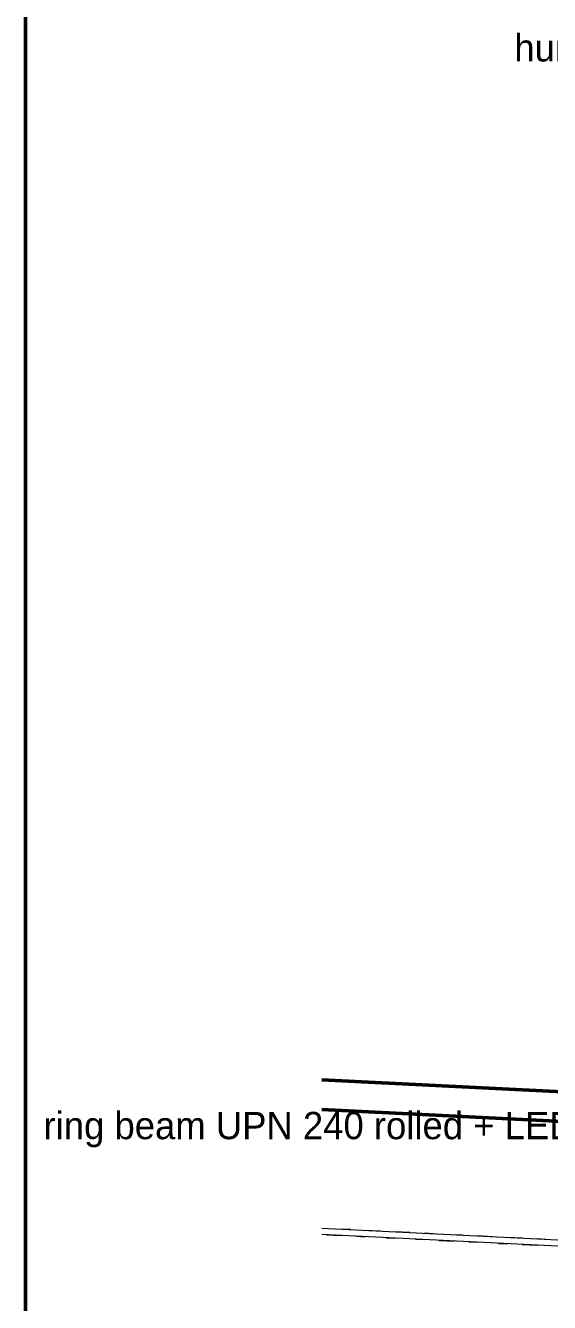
# Model space of a CAD drawing. Header units: metres. Extents: x 10 to 831, y 10 to 584.
# Drawn here: x 10 to 45.4, y 275 to 361.1 of the extents above; entities that cross this region are included whole.
import ezdxf
from ezdxf.enums import TextEntityAlignment as Align

# ---------------------------------------------------------------- set-up
doc = ezdxf.new("R2010")
doc.units = ezdxf.units.M
for name, color, linetype, lineweight in [('CUT', 7, 'Continuous', 50), ('FRAME', 7, 'Continuous', 50), ('TXT', 7, 'Continuous', 18), ('VIS', 8, 'Continuous', 13)]:
    doc.layers.add(name, color=color, linetype=linetype, lineweight=lineweight)

msp = doc.modelspace()

# ---------------------------------------------------------------- linework, layer by layer
at = {"layer": 'CUT'}
for p, q in [((78, 287.6), (30, 290)), ((30, 288), (78, 285.6))]:
    msp.add_line(p, q, dxfattribs=at)
at = {"layer": 'FRAME'}
msp.add_lwpolyline([(10, 10), (831, 10), (831, 584), (10, 584), (10, 10)], close=True, dxfattribs=at)
at = {"layer": 'VIS'}
for p, q in [((30, 290.0002), (30.2272, 289.9888)), ((30, 290.0002), (30.1872, 289.9908)), ((30, 290.0002), (30.14, 289.9932)), ((30, 290.0001), (30.1384, 289.9932)), ((30, 290.0001), (30.9212, 289.954)), ((30, 290.0001), (30.5128, 289.9744)), ((30, 290.0001), (30.026, 289.9988)), ((30, 290.0001), (30.034, 289.9984)), ((40.9552, 289.4524), (30, 290.0001)), ((30, 290.0001), (30.0356, 289.9984)), ((30, 290.0001), (30.1256, 289.9936)), ((30, 290.0001), (30.4304, 289.9784)), ((30, 290.0001), (30.5864, 289.9708)), ((30, 290), (31, 289.95)), ((30, 290), (31, 289.95)), ((30, 290), (30.3428, 289.9828)), ((30, 290), (30.3004, 289.9848)), ((30, 290), (31.6604, 289.9168)), ((30, 290), (30.3352, 289.9832)), ((30, 290), (78, 287.6)), ((30.8, 289.96), (30, 290)), ((30, 289.9999), (31.7008, 289.9148)), ((30, 289.9999), (30.8444, 289.9576)), ((30.0048, 289.9996), (30.5528, 289.9724)), ((30.0168, 289.9992), (30.2168, 289.9892)), ((30.0184, 289.9992), (30.2184, 289.9892)), ((30.0672, 289.9968), (30.2536, 289.9872)), ((30.0756, 289.9964), (30.534, 289.9732)), ((30.11, 289.9944), (30.2936, 289.9852)), ((30.1324, 289.9932), (30.3032, 289.9848)), ((30.1564, 289.992), (30.3548, 289.9824)), ((30.204, 289.99), (30.3976, 289.98)), ((30.2092, 289.9896), (30.4004, 289.98)), ((30.2196, 289.9892), (30.6952, 289.9652)), ((30.2984, 289.9852), (30.4984, 289.9752)), ((30.3108, 289.9844), (30.5096, 289.9744)), ((30.3392, 289.9832), (30.5392, 289.9732)), ((30.3792, 289.9812), (30.5716, 289.9716)), ((30.3832, 289.9808), (30.9364, 289.9532)), ((30.4132, 289.9792), (30.9496, 289.9524)), ((30.4404, 289.978), (30.6, 289.97)), ((30.4728, 289.9764), (30.6492, 289.9676)), ((30.5044, 289.9748), (30.6772, 289.966)), ((30.5508, 289.9724), (31.0928, 289.9452)), ((30.6056, 289.9696), (30.796, 289.9604)), ((30.6088, 289.9696), (31.2016, 289.94)), ((30.6244, 289.9688), (30.824, 289.9588)), ((30.6276, 289.9688), (30.7956, 289.9604)), ((30.6296, 289.9684), (30.8292, 289.9584)), ((30.6484, 289.9676), (30.8176, 289.9592)), ((30.728, 289.9636), (30.928, 289.9536)), ((30.738, 289.9632), (30.9376, 289.9532)), ((30.7696, 289.9616), (31.2412, 289.938)), ((30.77, 289.9616), (31.3496, 289.9324)), ((30.7836, 289.9608), (31.3836, 289.9308)), ((30.812, 289.9592), (30.9984, 289.95)), ((30.8448, 289.9576), (31.396, 289.93)), ((30.852, 289.9576), (31.6736, 289.9164)), ((30.8988, 289.9552), (31.0548, 289.9472)), ((30.9352, 289.9532), (31.0968, 289.9452)), ((30.95, 289.9524), (31.1484, 289.9424)), ((30.9732, 289.9512), (31.164, 289.942)), ((30.9788, 289.9512), (31.1724, 289.9412)), ((30.9924, 289.9504), (32.0624, 289.8968)), ((31.0268, 289.9488), (31.2256, 289.9388)), ((31.0788, 289.946), (31.2384, 289.938)), ((31.0976, 289.9452), (31.2972, 289.9352)), ((31.1008, 289.9448), (31.6488, 289.9176)), ((31.106, 289.9448), (31.3048, 289.9348)), ((31.144, 289.9428), (31.7184, 289.914)), ((31.1708, 289.9416), (31.6464, 289.9176)), ((31.1784, 289.9412), (31.3552, 289.9324)), ((31.1956, 289.9404), (31.3684, 289.9316)), ((31.2168, 289.9392), (31.4168, 289.9292)), ((31.2188, 289.9392), (31.4188, 289.9292)), ((31.2772, 289.936), (31.4724, 289.9264)), ((31.2992, 289.9352), (34.788, 289.7608)), ((31.3172, 289.934), (33.0112, 289.8496)), ((31.4964, 289.9252), (32.008, 289.8996)), ((31.5236, 289.924), (31.992, 289.9004)), ((31.5332, 289.9232), (31.7256, 289.9136)), ((31.5372, 289.9232), (31.7372, 289.9132)), ((31.5384, 289.9232), (31.738, 289.9132)), ((31.5568, 289.922), (31.7432, 289.9128)), ((31.6036, 289.92), (32.5892, 289.8704)), ((31.6356, 289.9184), (31.8036, 289.91)), ((31.6648, 289.9168), (31.8344, 289.9084)), ((31.6836, 289.916), (33.0712, 289.8464)), ((31.7124, 289.9144), (32.184, 289.8908)), ((31.7172, 289.914), (31.8768, 289.906)), ((31.718, 289.914), (32.3072, 289.8848)), ((31.7372, 289.9132), (31.928, 289.9036)), ((31.7944, 289.9104), (32.3872, 289.8808)), ((31.8212, 289.9088), (32.02, 289.8992)), ((31.822, 289.9088), (32.0216, 289.8988)), ((31.826, 289.9088), (32.654, 289.8672)), ((31.8268, 289.9088), (32.4256, 289.8788)), ((31.8428, 289.908), (32.3792, 289.8812)), ((31.8844, 289.9056), (32.0608, 289.8968)), ((31.8864, 289.9056), (32.0592, 289.8972)), ((31.8964, 289.9052), (32.0964, 289.8952)), ((31.9064, 289.9048), (32.068, 289.8964)), ((31.9272, 289.9036), (32.1268, 289.8936)), ((31.9472, 289.9028), (32.1308, 289.8936)), ((31.9864, 289.9008), (32.1864, 289.8908)), ((32.0172, 289.8992), (32.2172, 289.8892)), ((32.0404, 289.898), (34.1104, 289.7944)), ((32.122, 289.894), (32.2808, 289.886)), ((32.1404, 289.8928), (32.3388, 289.8832)), ((32.1412, 289.8928), (32.3348, 289.8832)), ((32.2272, 289.8888), (32.78, 289.8608)), ((32.3016, 289.8848), (32.488, 289.8756)), ((32.3368, 289.8832), (32.5364, 289.8732)), ((32.3376, 289.8832), (32.5376, 289.8732)), ((32.3428, 289.8828), (32.512, 289.8744)), ((32.3568, 289.882), (32.8988, 289.8552)), ((32.3832, 289.8808), (32.5832, 289.8708)), ((32.4, 289.88), (33.4, 289.83)), ((32.4188, 289.8792), (32.6188, 289.8692)), ((32.4496, 289.8776), (32.6448, 289.8676)), ((32.4604, 289.8768), (32.6168, 289.8692)), ((32.5008, 289.8748), (32.692, 289.8656)), ((32.5068, 289.8748), (32.6968, 289.8652)), ((32.5208, 289.874), (32.6736, 289.8664)), ((32.562, 289.872), (32.7448, 289.8628)), ((32.5776, 289.8712), (32.7504, 289.8624)), ((32.5904, 289.8704), (32.7668, 289.8616)), ((33.2, 289.84), (32.6, 289.87)), ((32.62, 289.8688), (32.8196, 289.8592)), ((32.6436, 289.868), (32.8112, 289.8596)), ((32.6748, 289.8664), (32.8344, 289.8584)), ((32.6752, 289.8664), (33.2492, 289.8376)), ((32.6868, 289.8656), (32.8792, 289.856)), ((32.6956, 289.8652), (32.8952, 289.8552)), ((32.7104, 289.8644), (33.7096, 289.8144)), ((32.7552, 289.8624), (33.3552, 289.8324)), ((32.7564, 289.862), (33.232, 289.8384)), ((32.8, 289.86), (33.4, 289.83)), ((32.8604, 289.8568), (33.372, 289.8316)), ((32.8776, 289.856), (33.0392, 289.848)), ((32.916, 289.854), (33.11, 289.8444)), ((32.934, 289.8532), (33.1324, 289.8432)), ((32.9696, 289.8516), (33.1268, 289.8436)), ((33.0464, 289.8476), (33.2328, 289.8384)), ((33.0496, 289.8476), (33.2336, 289.8384)), ((33.0852, 289.8456), (33.5536, 289.8224)), ((33.0884, 289.8456), (33.6684, 289.8164)), ((33.094, 289.8452), (33.2928, 289.8352)), ((33.126, 289.8436), (33.7256, 289.8136)), ((33.132, 289.8436), (33.5904, 289.8204)), ((33.136, 289.8432), (33.336, 289.8332)), ((33.1372, 289.8432), (33.3368, 289.8332)), ((33.1408, 289.8428), (34.112, 289.7944)), ((33.1528, 289.8424), (33.6456, 289.8176)), ((33.2148, 289.8392), (35.7664, 289.7116)), ((33.2172, 289.8392), (33.4172, 289.8292)), ((33.2648, 289.8368), (33.4556, 289.8272)), ((33.2672, 289.8368), (33.4572, 289.8272)), ((33.2688, 289.8364), (33.4412, 289.828)), ((33.2724, 289.8364), (33.8084, 289.8096)), ((33.2964, 289.8352), (33.4728, 289.8264)), ((33.3132, 289.8344), (33.4728, 289.8264)), ((33.3592, 289.832), (33.5288, 289.8236)), ((33.3748, 289.8312), (33.5724, 289.8212)), ((33.4236, 289.8288), (33.6232, 289.8188)), ((33.4944, 289.8252), (33.6944, 289.8152)), ((33.5184, 289.824), (34.9172, 289.754)), ((33.5832, 289.8208), (34.1828, 289.7908)), ((33.6192, 289.8192), (33.8192, 289.8092)), ((33.6216, 289.8188), (33.8172, 289.8092)), ((33.6512, 289.8176), (33.8192, 289.8092)), ((33.658, 289.8172), (33.8408, 289.808)), ((33.6824, 289.816), (34.2716, 289.7864)), ((33.702, 289.8148), (34.6236, 289.7688)), ((33.7076, 289.8148), (33.866, 289.8068)), ((33.7276, 289.8136), (33.926, 289.8036)), ((33.8072, 289.8096), (34.006, 289.7996)), ((33.8176, 289.8092), (34.0172, 289.7992)), ((33.8488, 289.8076), (34.0104, 289.7996)), ((33.8892, 289.8056), (34.088, 289.7956)), ((33.9516, 289.8024), (34.1112, 289.7944)), ((33.9548, 289.8024), (40.9508, 289.4524)), ((33.9596, 289.802), (34.1324, 289.7932)), ((33.986, 289.8008), (34.186, 289.7908)), ((34.002, 289.8), (34.1788, 289.7912)), ((34.0176, 289.7992), (34.2176, 289.7892)), ((34.0224, 289.7988), (34.4908, 289.7756)), ((34.0288, 289.7984), (34.2196, 289.7892)), ((34.0368, 289.798), (34.2064, 289.7896)), ((34.0488, 289.7976), (34.2016, 289.79)), ((34.0784, 289.796), (34.2724, 289.7864)), ((34.1448, 289.7928), (34.9732, 289.7512)), ((34.152, 289.7924), (34.336, 289.7832)), ((34.1632, 289.792), (34.7048, 289.7648)), ((34.206, 289.7896), (34.7804, 289.7608)), ((34.2244, 289.7888), (34.736, 289.7632)), ((34.2268, 289.7888), (34.698, 289.7652)), ((34.2936, 289.7852), (34.4932, 289.7752)), ((34.3632, 289.782), (34.9544, 289.7524)), ((34.4192, 289.7792), (34.6196, 289.7692)), ((34.5604, 289.772), (34.758, 289.762)), ((34.6016, 289.77), (34.8004, 289.76)), ((34.61, 289.7696), (34.802, 289.76)), ((34.616, 289.7692), (34.8152, 289.7592)), ((34.6588, 289.7672), (34.8172, 289.7592)), ((34.6592, 289.7672), (34.8272, 289.7588)), ((34.66, 289.7668), (35.73, 289.7136)), ((34.6844, 289.7656), (34.8832, 289.756)), ((34.7052, 289.7648), (36.3992, 289.68)), ((34.708, 289.7644), (34.8844, 289.7556)), ((34.7148, 289.7644), (35.2228, 289.7388)), ((34.7244, 289.7636), (34.9244, 289.7536)), ((34.754, 289.7624), (34.9368, 289.7532)), ((34.7928, 289.7604), (34.9836, 289.7508)), ((34.794, 289.7604), (34.9892, 289.7504)), ((34.82, 289.7592), (34.9816, 289.7508)), ((34.8336, 289.7584), (36.3364, 289.6832)), ((34.8536, 289.7572), (35.0472, 289.7476)), ((34.8872, 289.7556), (35.4384, 289.728)), ((34.9592, 289.752), (35.1156, 289.7444)), ((35.6, 289.72), (35, 289.75)), ((35.02, 289.7488), (35.2196, 289.7392)), ((35.0596, 289.7472), (35.238, 289.738)), ((35.0924, 289.7452), (35.2924, 289.7352)), ((35.1248, 289.7436), (35.6176, 289.7192)), ((35.1344, 289.7432), (35.3344, 289.7332)), ((35.1356, 289.7432), (35.3352, 289.7332)), ((35.1684, 289.7416), (35.3584, 289.732)), ((35.1696, 289.7416), (35.6408, 289.718)), ((35.1828, 289.7408), (35.3828, 289.7308)), ((35.2, 289.74), (36.2, 289.69)), ((35.2, 289.74), (35.8, 289.71)), ((35.2428, 289.738), (38.7316, 289.5636)), ((35.2928, 289.7352), (35.7684, 289.7116)), ((35.4072, 289.7296), (36.3736, 289.6812)), ((35.414, 289.7292), (35.5904, 289.7204)), ((35.4796, 289.726), (35.6784, 289.716)), ((35.5456, 289.7228), (36.0988, 289.6952)), ((35.5476, 289.7228), (35.7072, 289.7148)), ((35.5564, 289.722), (35.7476, 289.7128)), ((35.584, 289.7208), (36.0524, 289.6972)), ((35.6196, 289.7192), (35.8196, 289.7092)), ((35.6468, 289.7176), (36.236, 289.688)), ((35.6536, 289.7172), (35.8396, 289.708)), ((35.6668, 289.7168), (35.8348, 289.7084)), ((35.7116, 289.7144), (35.91, 289.7044)), ((35.7312, 289.7136), (35.9008, 289.7048)), ((35.7372, 289.7132), (35.9284, 289.7036)), ((35.7456, 289.7128), (35.9432, 289.7028)), ((35.7636, 289.712), (35.956, 289.702)), ((35.7912, 289.7104), (35.9528, 289.7024)), ((35.7932, 289.7104), (35.992, 289.7004)), ((35.8132, 289.7092), (36.0128, 289.6992)), ((35.85, 289.7076), (36.0328, 289.6984)), ((35.8916, 289.7056), (36.0912, 289.6956)), ((35.9288, 289.7036), (36.1188, 289.694)), ((35.9296, 289.7036), (36.4408, 289.678)), ((35.934, 289.7032), (36.134, 289.6932)), ((35.9348, 289.7032), (36.1348, 289.6932)), ((35.9664, 289.7016), (36.1616, 289.692)), ((35.9692, 289.7016), (36.872, 289.6564)), ((35.9856, 289.7008), (36.5856, 289.6708)), ((35.9896, 289.7004), (36.1732, 289.6912)), ((36.016, 289.6992), (36.2096, 289.6896)), ((36.018, 289.6992), (36.218, 289.6892)), ((36.12, 289.694), (36.2964, 289.6852)), ((36.186, 289.6908), (36.3456, 289.6828)), ((36.1884, 289.6904), (36.6468, 289.6676)), ((36.2176, 289.6892), (36.8164, 289.6592)), ((36.244, 289.6876), (36.4028, 289.68)), ((36.3068, 289.6848), (37.3056, 289.6348)), ((36.3204, 289.684), (36.5112, 289.6744)), ((36.3232, 289.684), (36.5228, 289.674)), ((36.3784, 289.6812), (36.5508, 289.6724)), ((36.3984, 289.68), (36.5844, 289.6708)), ((36.4088, 289.6796), (36.5784, 289.6712)), ((36.4268, 289.6788), (36.898, 289.6552)), ((36.4416, 289.678), (37.8296, 289.6084)), ((36.464, 289.6768), (37.292, 289.6352)), ((36.4892, 289.6756), (37.0252, 289.6488)), ((36.5052, 289.6748), (36.7036, 289.6648)), ((36.5212, 289.674), (36.6772, 289.666)), ((36.5876, 289.6708), (36.7864, 289.6608)), ((36.6116, 289.6696), (36.8112, 289.6596)), ((36.6748, 289.6664), (36.8428, 289.658)), ((36.6904, 289.6656), (36.89, 289.6556)), ((36.7332, 289.6632), (36.9332, 289.6532)), ((36.7344, 289.6632), (36.934, 289.6532)), ((36.7624, 289.662), (36.924, 289.6536)), ((36.7824, 289.6608), (36.9824, 289.6508)), ((36.7908, 289.6604), (36.9844, 289.6508)), ((36.818, 289.6592), (37.018, 289.6492)), ((36.82, 289.6592), (37.02, 289.6492)), ((36.8256, 289.6588), (37.0024, 289.65)), ((36.9176, 289.654), (37.1096, 289.6444)), ((36.9312, 289.6536), (37.1288, 289.6436)), ((36.946, 289.6528), (37.1288, 289.6436)), ((37.026, 289.6488), (38.3856, 289.5808)), ((37.0692, 289.6464), (37.242, 289.638)), ((37.0844, 289.6456), (37.2752, 289.6364)), ((37.092, 289.6452), (37.2756, 289.6364)), ((37.0968, 289.6452), (37.5896, 289.6204)), ((37.1052, 289.6448), (37.258, 289.6372)), ((37.1228, 289.644), (37.714, 289.6144)), ((37.1384, 289.6432), (37.334, 289.6332)), ((37.1432, 289.6428), (37.3292, 289.6336)), ((37.1952, 289.6404), (37.354, 289.6324)), ((37.268, 289.6364), (37.4596, 289.6272)), ((37.2932, 289.6352), (37.8048, 289.6096)), ((37.2988, 289.6352), (37.4972, 289.6252)), ((37.382, 289.6308), (37.5804, 289.6208)), ((37.3892, 289.6304), (37.9424, 289.6028)), ((37.4256, 289.6288), (37.5948, 289.6204)), ((37.458, 289.6272), (37.6144, 289.6192)), ((37.4672, 289.6268), (37.666, 289.6168)), ((37.4896, 289.6256), (37.6892, 289.6156)), ((37.5144, 289.6244), (38.5136, 289.5744)), ((37.522, 289.624), (37.722, 289.614)), ((37.5328, 289.6232), (37.7324, 289.6132)), ((37.6112, 289.6196), (38.2004, 289.59)), ((37.62, 289.6188), (37.82, 289.6088)), ((37.6828, 289.616), (37.8508, 289.6076)), ((37.6836, 289.616), (38.1552, 289.5924)), ((37.6856, 289.6156), (39.7552, 289.5124)), ((37.7164, 289.614), (38.1748, 289.5912)), ((37.7336, 289.6132), (37.8956, 289.6052)), ((37.7604, 289.612), (37.9332, 289.6032)), ((37.7752, 289.6112), (38.678, 289.566)), ((37.782, 289.6108), (37.9416, 289.6028)), ((38.4, 289.58), (37.8, 289.61)), ((37.8088, 289.6096), (38.0084, 289.5996)), ((37.8144, 289.6092), (38.014, 289.5992)), ((37.8268, 289.6088), (42.8172, 289.3592)), ((37.8296, 289.6084), (38.3052, 289.5848)), ((37.83, 289.6084), (38.02, 289.5992)), ((37.8484, 289.6076), (38.0392, 289.598)), ((37.8848, 289.6056), (38.0612, 289.5968)), ((37.888, 289.6056), (38.074, 289.5964)), ((37.9184, 289.604), (38.4548, 289.5772)), ((37.9336, 289.6032), (38.1332, 289.5932)), ((37.9532, 289.6024), (38.1468, 289.5928)), ((37.982, 289.6008), (38.582, 289.5708)), ((37.9852, 289.6008), (38.5852, 289.5708)), ((38, 289.6), (38.6, 289.57)), ((38, 289.6), (38.6, 289.57)), ((38.0184, 289.5992), (38.2184, 289.5892)), ((38.042, 289.598), (38.2248, 289.5888)), ((38.0608, 289.5968), (42.1376, 289.3932)), ((38.0712, 289.5964), (38.2636, 289.5868)), ((38.0828, 289.596), (38.5512, 289.5724)), ((38.0936, 289.5952), (39.7876, 289.5108)), ((38.1032, 289.5948), (38.2728, 289.5864)), ((38.1124, 289.5944), (38.6924, 289.5652)), ((38.1164, 289.594), (38.314, 289.5844)), ((38.1944, 289.5904), (38.378, 289.5812)), ((38.2624, 289.5868), (38.4612, 289.5768)), ((38.2884, 289.5856), (38.488, 289.5756)), ((38.332, 289.5832), (38.532, 289.5736)), ((38.4204, 289.5788), (38.58, 289.5708)), ((38.4512, 289.5776), (38.624, 289.5688)), ((38.5736, 289.5712), (38.772, 289.5612)), ((38.5904, 289.5704), (38.7804, 289.5608)), ((38.5904, 289.5704), (38.7672, 289.5616)), ((38.6072, 289.5696), (38.8068, 289.5596)), ((38.612, 289.5696), (38.8032, 289.56)), ((38.6268, 289.5688), (39.098, 289.5452)), ((38.6328, 289.5684), (38.8188, 289.5592)), ((38.6336, 289.5684), (38.7864, 289.5608)), ((38.6904, 289.5656), (38.8584, 289.5572)), ((38.7016, 289.5648), (38.8968, 289.5552)), ((38.7048, 289.5648), (38.8668, 289.5568)), ((38.728, 289.5636), (38.9216, 289.554)), ((38.7328, 289.5632), (38.9328, 289.5532)), ((38.7808, 289.5608), (38.9392, 289.5532)), ((38.7828, 289.5608), (39.6112, 289.5196)), ((38.7992, 289.56), (38.9904, 289.5504)), ((38.8184, 289.5592), (39.0184, 289.5492)), ((38.8204, 289.5588), (39.0204, 289.5488)), ((38.8404, 289.558), (39.0328, 289.5484)), ((38.9292, 289.5536), (39.4804, 289.526)), ((38.9984, 289.55), (39.1688, 289.5416)), ((39.02, 289.5492), (39.176, 289.5412)), ((39.0576, 289.5472), (39.2564, 289.5372)), ((39.0688, 289.5464), (39.8904, 289.5056)), ((39.0876, 289.5456), (39.2872, 289.5356)), ((39.12, 289.544), (39.2892, 289.5356)), ((39.1204, 289.544), (39.3204, 289.534)), ((39.138, 289.5432), (39.686, 289.5156)), ((39.1424, 289.5428), (39.3152, 289.5344)), ((39.1864, 289.5408), (42.0684, 289.3964)), ((39.2328, 289.5384), (39.786, 289.5108)), ((39.2448, 289.5376), (39.7032, 289.5148)), ((39.2828, 289.536), (39.4812, 289.526)), ((39.2964, 289.5352), (39.4728, 289.5264)), ((39.302, 289.5348), (39.4996, 289.5252)), ((39.368, 289.5316), (39.5664, 289.5216)), ((39.376, 289.5312), (39.5668, 289.5216)), ((39.3776, 289.5312), (39.5636, 289.522)), ((39.4108, 289.5296), (39.6104, 289.5196)), ((39.4148, 289.5292), (39.8904, 289.5056)), ((39.488, 289.5256), (40.4736, 289.4764)), ((39.5324, 289.5232), (39.732, 289.5136)), ((39.5756, 289.5212), (40.1648, 289.4916)), ((39.5816, 289.5208), (39.7816, 289.5108)), ((39.6444, 289.5176), (40.1132, 289.4944)), ((39.676, 289.5164), (39.838, 289.508)), ((39.6984, 289.5152), (39.8664, 289.5068)), ((39.7056, 289.5148), (39.8844, 289.5056)), ((39.7308, 289.5136), (39.9212, 289.504)), ((39.7976, 289.51), (39.9668, 289.5016)), ((39.8332, 289.5084), (40.006, 289.4996)), ((39.8432, 289.508), (41.0124, 289.4492)), ((39.8528, 289.5072), (40.0516, 289.4976)), ((39.8736, 289.5064), (40.0692, 289.4964)), ((39.8836, 289.506), (40.3552, 289.4824)), ((39.8864, 289.5056), (40.086, 289.4956)), ((39.8904, 289.5056), (40.084, 289.4956)), ((39.9028, 289.5048), (40.9016, 289.4548)), ((39.9424, 289.5028), (40.4844, 289.4756)), ((39.9848, 289.5008), (40.5848, 289.4708)), ((39.994, 289.5004), (40.1864, 289.4908)), ((40.0024, 289.5), (40.1788, 289.4912)), ((40.0168, 289.4992), (40.1764, 289.4912)), ((40.0188, 289.4992), (40.2188, 289.4892)), ((40.0208, 289.4988), (40.2208, 289.4888)), ((40.0316, 289.4984), (40.2156, 289.4892)), ((40.0764, 289.496), (40.2748, 289.4864)), ((40.1224, 289.494), (40.3084, 289.4844)), ((40.14, 289.4932), (40.3308, 289.4836)), ((40.1616, 289.492), (40.3144, 289.4844)), ((41.2, 289.44), (40.2, 289.49)), ((40.234, 289.4884), (40.4164, 289.4792)), ((40.3196, 289.484), (40.5192, 289.474)), ((40.3304, 289.4836), (40.5304, 289.4736)), ((40.3304, 289.4836), (40.5216, 289.474)), ((40.3624, 289.482), (40.5328, 289.4732)), ((40.366, 289.4816), (41.476, 289.4264)), ((40.4, 289.48), (41.4, 289.43)), ((40.4, 289.48), (41.4, 289.43)), ((40.4312, 289.4784), (41.0108, 289.4496)), ((40.4876, 289.4756), (40.6848, 289.4656)), ((40.4912, 289.4756), (40.6816, 289.466)), ((40.5244, 289.4736), (40.6972, 289.4652)), ((40.5816, 289.4708), (40.7376, 289.4632)), ((40.6028, 289.47), (40.8024, 289.46)), ((40.6084, 289.4696), (41.2072, 289.4396)), ((40.6472, 289.4676), (40.8092, 289.4596)), ((40.6552, 289.4672), (40.8148, 289.4592)), ((40.6652, 289.4668), (40.8592, 289.4572)), ((40.708, 289.4648), (41.6296, 289.4184)), ((40.7084, 289.4644), (40.8848, 289.4556)), ((40.814, 289.4592), (40.9836, 289.4508)), ((40.8188, 289.4592), (41.0188, 289.4492)), ((40.8672, 289.4568), (41.0532, 289.4472)), ((40.87, 289.4564), (41.0684, 289.4464)), ((40.9036, 289.4548), (41.0948, 289.4452)), ((41.046, 289.4476), (41.2416, 289.438)), ((41.0652, 289.4468), (43.6168, 289.3192)), ((41.0784, 289.446), (41.2312, 289.4384)), ((41.1112, 289.4444), (42.11, 289.3944)), ((41.13, 289.4436), (41.33, 289.4336)), ((41.134, 289.4432), (41.318, 289.434)), ((41.1352, 289.4432), (41.6712, 289.4164)), ((41.1408, 289.4428), (41.6124, 289.4192)), ((41.148, 289.4428), (41.3404, 289.4328)), ((41.1816, 289.4408), (41.3816, 289.4308)), ((41.2, 289.44), (42.588, 289.3708)), ((41.2156, 289.4392), (41.388, 289.4304)), ((41.2208, 289.4388), (41.4208, 289.4288)), ((41.252, 289.4376), (41.442, 289.428)), ((41.2996, 289.4352), (42.2708, 289.3864)), ((41.33, 289.4336), (41.878, 289.406)), ((41.354, 289.4324), (41.5524, 289.4224)), ((41.3692, 289.4316), (41.8624, 289.4068)), ((41.378, 289.4312), (41.546, 289.4228)), ((49.6896, 289.0156), (41.4072, 289.4296)), ((41.414, 289.4292), (41.5908, 289.4204)), ((41.4332, 289.4284), (41.93, 289.4036)), ((41.4784, 289.426), (42.0524, 289.3972)), ((41.4816, 289.426), (43.176, 289.3412)), ((41.4844, 289.4256), (41.684, 289.4156)), ((41.492, 289.4256), (41.6612, 289.4168)), ((41.5188, 289.424), (41.6748, 289.4164)), ((41.5308, 289.4236), (41.7304, 289.4136)), ((41.54, 289.4232), (42.1292, 289.3936)), ((41.612, 289.4196), (41.798, 289.41)), ((41.6184, 289.4192), (41.7804, 289.4108)), ((41.6676, 289.4168), (41.8588, 289.4072)), ((41.6728, 289.4164), (41.8704, 289.4064)), ((41.6896, 289.4156), (41.8424, 289.408)), ((41.7264, 289.4136), (42.2376, 289.388)), ((41.7484, 289.4124), (42.2904, 289.3856)), ((41.8, 289.41), (41.9996, 289.4)), ((41.8276, 289.4088), (42.0216, 289.3988)), ((41.8408, 289.408), (42.0396, 289.398)), ((41.9064, 289.4048), (42.0792, 289.396)), ((41.918, 289.404), (42.118, 289.394)), ((41.9292, 289.4036), (42.1292, 289.3936)), ((41.9516, 289.4024), (42.4272, 289.3788)), ((41.9848, 289.4008), (42.5844, 289.3708)), ((42.0212, 289.3988), (42.2212, 289.3888)), ((42.0604, 289.3968), (42.2588, 289.3872)), ((42.0836, 289.396), (42.5552, 289.3724)), ((42.12, 289.394), (42.2964, 289.3852)), ((42.1432, 289.3928), (42.612, 289.3696)), ((42.1484, 289.3924), (42.3468, 289.3828)), ((42.2048, 289.3896), (42.4044, 289.3796)), ((42.2184, 289.3892), (42.4136, 289.3792)), ((42.2364, 289.388), (42.4204, 289.3788)), ((42.2476, 289.3876), (42.8388, 289.358)), ((42.2512, 289.3876), (42.4108, 289.3796)), ((42.3016, 289.3848), (42.494, 289.3752)), ((42.33, 289.3836), (42.53, 289.3736)), ((42.3568, 289.382), (42.5428, 289.3728)), ((42.3812, 289.3808), (42.9812, 289.3508)), ((42.386, 289.3808), (42.554, 289.3724)), ((42.3924, 289.3804), (42.5824, 289.3708)), ((42.426, 289.3788), (42.9736, 289.3512)), ((42.5084, 289.3744), (42.678, 289.366)), ((42.5236, 289.374), (45.4052, 289.2296)), ((42.5516, 289.3724), (43.1044, 289.3448)), ((42.5648, 289.3716), (43.1008, 289.3448)), ((42.5896, 289.3704), (42.7516, 289.3624)), ((42.5976, 289.37), (42.7704, 289.3616)), ((42.5984, 289.37), (42.798, 289.36)), ((42.6028, 289.37), (42.7964, 289.36)), ((42.6068, 289.3696), (42.7596, 289.362)), ((42.636, 289.3684), (42.8348, 289.3584)), ((42.7288, 289.3636), (42.9284, 289.3536)), ((42.75, 289.3624), (43.716, 289.314)), ((42.8, 289.36), (43.8, 289.31)), ((42.8192, 289.3592), (43.0192, 289.3492)), ((42.826, 289.3588), (43.0024, 289.35)), ((42.8544, 289.3572), (43.0528, 289.3472)), ((42.8896, 289.3556), (43.0492, 289.3476)), ((42.9028, 289.3548), (43.0612, 289.3468)), ((42.9716, 289.3516), (43.5228, 289.324)), ((43.6, 289.32), (43, 289.35)), ((43.0096, 289.3496), (43.2008, 289.34)), ((43.0708, 289.3464), (43.2632, 289.3368)), ((43.0804, 289.346), (43.2364, 289.338)), ((43.0992, 289.3452), (44.0984, 289.2952)), ((43.1016, 289.3448), (43.2876, 289.3356)), ((43.1172, 289.344), (43.3168, 289.334)), ((43.1528, 289.3424), (43.3432, 289.3328)), ((43.186, 289.3408), (43.3556, 289.3324)), ((43.2, 289.34), (43.8, 289.31)), ((43.218, 289.3392), (44.2876, 289.2856)), ((43.2212, 289.3388), (43.4216, 289.3288)), ((43.2532, 289.3372), (43.4508, 289.3276)), ((43.2884, 289.3356), (43.4612, 289.3268)), ((43.3304, 289.3336), (45.7768, 289.2112)), ((43.3408, 289.3328), (43.812, 289.3092)), ((43.3412, 289.3328), (43.8344, 289.3084)), ((43.3904, 289.3304), (43.586, 289.3208)), ((43.3936, 289.3304), (43.5616, 289.322)), ((43.4208, 289.3288), (44.2488, 289.2876)), ((43.4308, 289.3284), (43.6296, 289.3184)), ((43.4312, 289.3284), (43.6016, 289.32)), ((43.5044, 289.3248), (44.0936, 289.2952)), ((43.5216, 289.324), (44.0696, 289.2964)), ((43.528, 289.3236), (43.6876, 289.3156)), ((43.532, 289.3236), (43.7084, 289.3144)), ((43.5544, 289.3224), (44.0964, 289.2952)), ((43.5608, 289.322), (43.7228, 289.314)), ((43.6196, 289.3192), (43.8196, 289.3092)), ((43.648, 289.3176), (43.8464, 289.3076)), ((43.7052, 289.3148), (44.1736, 289.2912)), ((43.7652, 289.3116), (43.9588, 289.302)), ((43.8016, 289.31), (44.0012, 289.3)), ((43.854, 289.3072), (44.0124, 289.2992)), ((43.864, 289.3068), (44.372, 289.2816)), ((43.9132, 289.3044), (44.1036, 289.2948)), ((43.9796, 289.3012), (44.1524, 289.2924)), ((43.9808, 289.3008), (44.1808, 289.2908)), ((43.9844, 289.3008), (44.5844, 289.2708)), ((44.074, 289.2964), (44.2576, 289.2872)), ((44.1344, 289.2932), (44.3328, 289.2832)), ((44.2248, 289.2888), (44.4168, 289.2792)), ((44.226, 289.2888), (44.4248, 289.2788)), ((44.2376, 289.288), (44.4144, 289.2792)), ((44.3284, 289.2836), (44.5284, 289.2736)), ((44.3516, 289.2824), (44.5304, 289.2736)), ((44.3952, 289.2804), (44.9484, 289.2524)), ((44.4016, 289.28), (44.5696, 289.2716)), ((44.4216, 289.2788), (44.6216, 289.2688)), ((44.4388, 289.278), (44.6364, 289.268)), ((44.4416, 289.278), (44.64, 289.268)), ((44.4856, 289.2756), (44.6452, 289.2676)), ((44.488, 289.2756), (44.9636, 289.252)), ((44.5192, 289.274), (46.022, 289.1988)), ((44.532, 289.2732), (44.694, 289.2652)), ((44.54, 289.2732), (44.7336, 289.2632)), ((44.5404, 289.2728), (44.732, 289.2636)), ((44.5628, 289.272), (45.1488, 289.2424)), ((44.594, 289.2704), (44.7936, 289.2604)), ((44.598, 289.27), (45.0692, 289.2464)), ((44.6176, 289.2692), (45.1656, 289.2416)), ((44.642, 289.268), (44.7984, 289.26)), ((44.6704, 289.2664), (44.8432, 289.258)), ((44.7156, 289.2644), (44.9156, 289.2544)), ((44.7272, 289.2636), (44.9272, 289.2536)), ((44.746, 289.2628), (45.2044, 289.2396)), ((44.7952, 289.2604), (44.9656, 289.2516)), ((44.8196, 289.2592), (45.0196, 289.2492)), ((44.87, 289.2564), (46.256, 289.1872)), ((44.8804, 289.256), (45.05, 289.2476)), ((44.9288, 289.2536), (45.1272, 289.2436)), ((44.9992, 289.25), (45.1988, 289.24)), ((45.0072, 289.2496), (45.5984, 289.22)), ((45.054, 289.2472), (45.244, 289.2376)), ((45.1072, 289.2448), (45.7064, 289.2148)), ((45.124, 289.2436), (45.2836, 289.236)), ((45.128, 289.2436), (45.328, 289.2336)), ((45.1764, 289.2412), (45.36, 289.232)), ((45.3132, 289.2344), (46.1348, 289.1932)), ((30.7212, 287.964), (30, 288.0001)), ((30.7128, 287.9644), (30, 288.0001)), ((30.204, 287.99), (30, 288.0001)), ((30.0672, 287.9968), (30, 288.0001)), ((32.106, 287.8948), (30, 288.0001)), ((30.3812, 287.9808), (30, 288.0001)), ((30.4, 287.98), (30, 288)), ((30.4, 287.98), (30, 288)), ((30.4, 287.98), (30, 288)), ((30.3372, 287.9832), (30, 288)), ((30.1048, 287.9948), (30, 288)), ((30.81, 287.9596), (30, 288)), ((30.1196, 287.994), (30, 288)), ((30.8256, 287.9588), (30, 288)), ((30.6772, 287.966), (30, 288)), ((30, 288), (78, 285.6)), ((30, 288), (30.6, 287.97)), ((30.1564, 287.992), (30, 287.9999)), ((30.5392, 287.9732), (30, 287.9999)), ((30.2384, 287.988), (30, 287.9999)), ((30.6924, 287.9652), (30, 287.9999)), ((30.0048, 287.9996), (30, 287.9998)), ((30.2092, 287.9896), (30.0184, 287.9992)), ((30.5368, 287.9732), (30.0612, 287.9968)), ((30.2728, 287.9864), (30.0912, 287.9956)), ((30.2984, 287.9852), (30.0988, 287.9952)), ((30.3108, 287.9844), (30.112, 287.9944)), ((30.3284, 287.9836), (30.1288, 287.9936)), ((37.9524, 287.6024), (30.1568, 287.992)), ((30.3784, 287.9812), (30.1784, 287.9912)), ((30.3792, 287.9812), (30.1872, 287.9908)), ((30.77, 287.9616), (30.19, 287.9904)), ((30.4168, 287.9792), (30.2168, 287.9892)), ((30.4184, 287.9792), (30.2184, 287.9892)), ((30.7708, 287.9616), (30.2348, 287.9884)), ((30.882, 287.956), (30.3256, 287.9836)), ((31.1808, 287.9408), (30.3592, 287.982)), ((30.912, 287.9544), (30.3704, 287.9816)), ((31.0284, 287.9484), (30.43, 287.9784)), ((30.6304, 287.9684), (30.4412, 287.978)), ((30.6556, 287.9672), (30.4836, 287.976)), ((31.1064, 287.9448), (30.5068, 287.9748)), ((31.1836, 287.9408), (30.5836, 287.9708)), ((30.812, 287.9592), (30.626, 287.9688)), ((31.2524, 287.9372), (30.6552, 287.9672)), ((32.7932, 287.8604), (30.7232, 287.964)), ((30.95, 287.9524), (30.7516, 287.9624)), ((30.9732, 287.9512), (30.782, 287.9608)), ((30.9788, 287.9512), (30.7852, 287.9608)), ((31.004, 287.95), (30.8064, 287.9596)), ((30.9872, 287.9508), (30.8176, 287.9592)), ((31.0236, 287.9488), (30.824, 287.9588)), ((31.0268, 287.9488), (30.8284, 287.9584)), ((30.9928, 287.9504), (30.8396, 287.958)), ((31.0532, 287.9472), (30.8536, 287.9572)), ((31.0976, 287.9452), (30.8976, 287.9552)), ((31.106, 287.9448), (30.9072, 287.9548)), ((31.1008, 287.9448), (30.9184, 287.954)), ((31.1708, 287.9416), (31.0124, 287.9492)), ((31.2168, 287.9392), (31.0168, 287.9492)), ((31.2188, 287.9392), (31.0184, 287.9492)), ((31.2772, 287.936), (31.0816, 287.946)), ((34.636, 287.768), (31.1476, 287.9428)), ((32.8572, 287.8572), (31.1632, 287.942)), ((31.342, 287.9328), (31.1704, 287.9416)), ((31.3624, 287.932), (31.1808, 287.9408)), ((31.5332, 287.9232), (31.3408, 287.9328)), ((31.5568, 287.922), (31.3708, 287.9316)), ((31.9096, 287.9044), (31.4512, 287.9276)), ((31.6648, 287.9168), (31.4956, 287.9252)), ((31.7372, 287.9132), (31.546, 287.9228)), ((32.1412, 287.8928), (31.56, 287.922)), ((31.766, 287.9116), (31.5768, 287.9212)), ((31.822, 287.9088), (31.6224, 287.9188)), ((31.8212, 287.9088), (31.6228, 287.9188)), ((32.122, 287.894), (31.6464, 287.9176)), ((32.2512, 287.8876), (31.652, 287.9172)), ((32.6232, 287.8688), (31.6884, 287.9156)), ((31.8964, 287.9052), (31.6968, 287.9152)), ((31.9012, 287.9048), (31.7024, 287.9148)), ((31.8844, 287.9056), (31.708, 287.9144)), ((31.9272, 287.9036), (31.7272, 287.9136)), ((31.9864, 287.9008), (31.7864, 287.9108)), ((32.2844, 287.8856), (31.802, 287.91)), ((32.0172, 287.8992), (31.8172, 287.9092)), ((32.0284, 287.8984), (31.8568, 287.9072)), ((33.666, 287.8168), (31.8816, 287.906)), ((32.5036, 287.8748), (31.9144, 287.9044)), ((32.1896, 287.8904), (31.992, 287.9004)), ((32.1968, 287.89), (32.014, 287.8992)), ((32.2004, 287.89), (32.0216, 287.8988)), ((32.226, 287.8888), (32.0264, 287.8988)), ((32.3048, 287.8848), (32.1052, 287.8948)), ((32.3024, 287.8848), (32.11, 287.8944)), ((32.3016, 287.8848), (32.1156, 287.8944)), ((33.1212, 287.844), (32.1268, 287.8936)), ((32.3776, 287.8812), (32.1776, 287.8912)), ((32.7372, 287.8632), (32.1804, 287.8908)), ((32.3832, 287.8808), (32.1832, 287.8908)), ((32.8, 287.86), (32.2, 287.89)), ((32.8, 287.86), (32.2, 287.89)), ((32.8, 287.86), (32.2, 287.89)), ((32.4188, 287.8792), (32.2188, 287.8892)), ((32.8456, 287.8576), (32.2484, 287.8876)), ((32.4496, 287.8776), (32.254, 287.8872)), ((32.452, 287.8776), (32.2704, 287.8864)), ((32.5008, 287.8748), (32.31, 287.8844)), ((33.1528, 287.8424), (32.3308, 287.8836)), ((32.5208, 287.874), (32.368, 287.8816)), ((32.4, 287.88), (33, 287.85)), ((32.5904, 287.8704), (32.414, 287.8792)), ((32.6156, 287.8692), (32.4172, 287.8792)), ((32.62, 287.8688), (32.4204, 287.8788)), ((33.4752, 287.8264), (32.5088, 287.8744)), ((33.9092, 287.8044), (32.5108, 287.8744)), ((32.6816, 287.866), (32.512, 287.8744)), ((33.0792, 287.846), (32.5376, 287.8732)), ((35.954, 287.7024), (32.556, 287.8724)), ((33.0732, 287.8464), (32.5976, 287.87)), ((32.9016, 287.8548), (32.7124, 287.8644)), ((32.916, 287.854), (32.7224, 287.864)), ((32.934, 287.8532), (32.7356, 287.8632)), ((33.0496, 287.8476), (32.85, 287.8576)), ((33.0464, 287.8476), (32.8604, 287.8568)), ((33.058, 287.8472), (32.8864, 287.8556)), ((34.3176, 287.784), (32.9192, 287.854)), ((33.126, 287.8436), (32.926, 287.8536)), ((33.1776, 287.8412), (32.9776, 287.8512)), ((33.4376, 287.828), (32.9792, 287.8512)), ((33.2172, 287.8392), (33.0172, 287.8492)), ((33.2648, 287.8368), (33.074, 287.8464)), ((33.2928, 287.8352), (33.11, 287.8444)), ((33.2964, 287.8352), (33.12, 287.844)), ((33.3748, 287.8312), (33.1772, 287.8412)), ((33.3592, 287.832), (33.1896, 287.8404)), ((33.8228, 287.8088), (33.224, 287.8388)), ((33.456, 287.8272), (33.264, 287.8368)), ((33.4944, 287.8252), (33.2948, 287.8352)), ((34.3064, 287.7848), (33.3352, 287.8332)), ((33.5416, 287.8228), (33.36, 287.832)), ((34.2128, 287.7892), (33.4092, 287.8296)), ((33.6192, 287.8192), (33.4192, 287.8292)), ((33.6216, 287.8188), (33.4264, 287.8288)), ((33.9872, 287.8008), (33.4512, 287.8276)), ((33.7276, 287.8136), (33.5292, 287.8236)), ((33.7076, 287.8148), (33.5488, 287.8224)), ((33.7444, 287.8128), (33.5728, 287.8212)), ((33.7916, 287.8104), (33.6052, 287.8196)), ((33.8176, 287.8092), (33.618, 287.8192)), ((35.5012, 287.7248), (33.6644, 287.8168)), ((34.592, 287.7704), (33.6648, 287.8168)), ((33.8892, 287.8056), (33.6904, 287.8156)), ((33.9032, 287.8048), (33.7032, 287.8148)), ((33.9828, 287.8008), (33.7828, 287.8108)), ((39.83, 287.5084), (33.7896, 287.8104)), ((34.0176, 287.7992), (33.8176, 287.8092)), ((34.002, 287.8), (33.8256, 287.8088)), ((34.0288, 287.7984), (33.8376, 287.808)), ((34.0372, 287.798), (33.848, 287.8076)), ((34.468, 287.7764), (33.8788, 287.806)), ((34.0784, 287.796), (33.8848, 287.8056)), ((34.0488, 287.7976), (33.896, 287.8052)), ((34.2476, 287.7876), (34.048, 287.7976)), ((34.3772, 287.7812), (34.1772, 287.7912)), ((34.6588, 287.7672), (34.1832, 287.7908)), ((34.386, 287.7808), (34.186, 287.7908)), ((34.3888, 287.7804), (34.206, 287.7896)), ((34.3756, 287.7812), (34.2064, 287.7896)), ((34.8372, 287.758), (34.24, 287.788)), ((34.4308, 287.7784), (34.2592, 287.7872)), ((35.4532, 287.7272), (34.3028, 287.7848)), ((34.5212, 287.774), (34.3228, 287.784)), ((34.5244, 287.7736), (34.3436, 287.7828)), ((34.5364, 287.7732), (34.35, 287.7824)), ((34.5604, 287.772), (34.3628, 287.782)), ((34.6016, 287.77), (34.4032, 287.78)), ((34.61, 287.7696), (34.4176, 287.7792)), ((34.6844, 287.7656), (34.4856, 287.7756)), ((35.5772, 287.7212), (34.5072, 287.7748)), ((34.7244, 287.7636), (34.5248, 287.7736)), ((34.708, 287.7644), (34.5316, 287.7736)), ((36.2452, 287.6876), (34.5512, 287.7724)), ((35.1848, 287.7408), (34.5984, 287.77)), ((35.2, 287.74), (34.6, 287.77)), ((35.6, 287.72), (34.6, 287.77)), ((35.6, 287.72), (34.6, 287.77)), ((34.7928, 287.7604), (34.6016, 287.77)), ((34.8196, 287.7592), (34.6196, 287.7692)), ((34.8536, 287.7572), (34.6596, 287.7672)), ((34.8, 287.76), (35.8, 287.71)), ((35.4192, 287.7292), (34.8204, 287.7588)), ((35.4168, 287.7292), (34.8808, 287.756)), ((35.0536, 287.7472), (34.884, 287.7556)), ((35.0924, 287.7452), (34.8928, 287.7552)), ((35.9052, 287.7048), (34.9108, 287.7544)), ((35.1768, 287.7412), (34.9768, 287.7512)), ((35.5824, 287.7208), (34.9828, 287.7508)), ((35.1728, 287.7412), (34.9836, 287.7508)), ((35.2176, 287.7392), (35.0176, 287.7492)), ((36.7356, 287.6632), (35.0532, 287.7472)), ((38.5796, 287.5712), (35.0912, 287.7456)), ((35.2928, 287.7352), (35.1344, 287.7432)), ((35.358, 287.732), (35.1764, 287.7412)), ((35.396, 287.7304), (35.1976, 287.74)), ((35.7936, 287.7104), (35.214, 287.7392)), ((35.414, 287.7292), (35.2376, 287.738)), ((35.4452, 287.7276), (35.2456, 287.7376)), ((35.4796, 287.726), (35.2808, 287.736)), ((35.4604, 287.7268), (35.2888, 287.7356)), ((35.5012, 287.7248), (35.3012, 287.7348)), ((35.85, 287.7076), (35.302, 287.7348)), ((35.82, 287.7092), (35.3376, 287.7332)), ((35.5564, 287.722), (35.3656, 287.7316)), ((35.6196, 287.7192), (35.4196, 287.7292)), ((36.016, 287.6992), (35.4348, 287.7284)), ((36.4472, 287.6776), (35.5196, 287.724)), ((35.7456, 287.7128), (35.548, 287.7224)), ((35.7636, 287.712), (35.5712, 287.7216)), ((35.8132, 287.7092), (35.6136, 287.7192)), ((35.9236, 287.704), (35.7236, 287.714)), ((36.3568, 287.682), (35.7708, 287.7116)), ((36.018, 287.6992), (35.818, 287.7092)), ((36.4304, 287.6784), (35.8328, 287.7084)), ((36.026, 287.6988), (35.8396, 287.708)), ((36.4324, 287.6784), (35.8432, 287.708)), ((36.12, 287.694), (35.9436, 287.7028)), ((36.1468, 287.6928), (35.9752, 287.7012)), ((36.494, 287.6752), (36.0356, 287.6984)), ((36.2744, 287.6864), (36.0756, 287.6964)), ((36.244, 287.6876), (36.0856, 287.6956)), ((37.5052, 287.6248), (36.1068, 287.6948)), ((36.3084, 287.6844), (36.1192, 287.694)), ((36.6916, 287.6656), (36.1496, 287.6924)), ((36.3856, 287.6808), (36.1856, 287.6908)), ((36.4476, 287.6776), (36.266, 287.6868)), ((36.5052, 287.6748), (36.3068, 287.6848)), ((36.5328, 287.6732), (36.3404, 287.6828)), ((38.438, 287.578), (36.3684, 287.6816)), ((36.5876, 287.6708), (36.3892, 287.6804)), ((36.946, 287.6528), (36.398, 287.68)), ((36.6116, 287.6696), (36.412, 287.6796)), ((36.6168, 287.6692), (36.4172, 287.6792)), ((36.6432, 287.668), (36.4436, 287.678)), ((37.0992, 287.6452), (36.5, 287.6752)), ((37.914, 287.6044), (36.5156, 287.6744)), ((36.7476, 287.6628), (36.5784, 287.6712)), ((36.7824, 287.6608), (36.5824, 287.6708)), ((36.7908, 287.6604), (36.5972, 287.67)), ((37.4252, 287.6288), (36.6036, 287.67)), ((36.82, 287.6592), (36.62, 287.6692)), ((38.028, 287.5988), (36.64, 287.668)), ((36.8256, 287.6588), (36.6492, 287.6676)), ((36.8332, 287.6584), (36.6616, 287.6668)), ((36.8464, 287.6576), (36.6676, 287.6668)), ((37.1952, 287.6404), (36.7196, 287.664)), ((36.9312, 287.6536), (36.7336, 287.6632)), ((37.0284, 287.6484), (36.8288, 287.6584)), ((37.0696, 287.6464), (36.8708, 287.6564)), ((37.7484, 287.6124), (36.9448, 287.6528)), ((37.1052, 287.6448), (36.9524, 287.6524)), ((37.1764, 287.6412), (36.9764, 287.6512)), ((37.218, 287.6392), (37.018, 287.6492)), ((37.2988, 287.6352), (37.1004, 287.6448)), ((37.382, 287.6308), (37.1836, 287.6408)), ((37.4416, 287.628), (37.242, 287.638)), ((37.4444, 287.6276), (37.2548, 287.6372)), ((37.4256, 287.6288), (37.256, 287.6372)), ((37.522, 287.624), (37.322, 287.634)), ((37.5292, 287.6236), (37.334, 287.6332)), ((37.5316, 287.6236), (37.3552, 287.6324)), ((37.5372, 287.6232), (37.3556, 287.6324)), ((37.9532, 287.6024), (37.372, 287.6316)), ((38, 287.6), (37.4, 287.63)), ((38, 287.6), (37.4, 287.63)), ((38, 287.6), (37.4, 287.63)), ((38.042, 287.598), (37.494, 287.6252)), ((37.6864, 287.6156), (37.4944, 287.6252)), ((41.8472, 287.4076), (37.4984, 287.6252)), ((38.022, 287.5988), (37.5636, 287.622)), ((37.6, 287.62), (38.2, 287.59)), ((38.58, 287.5712), (37.6088, 287.6196)), ((37.8088, 287.6096), (37.6092, 287.6196)), ((38.2136, 287.5892), (37.6148, 287.6192)), ((40.6216, 287.4688), (37.6272, 287.6188)), ((37.8296, 287.6084), (37.6708, 287.6164)), ((37.8628, 287.6068), (37.6912, 287.6156)), ((38.6892, 287.5656), (37.6948, 287.6152)), ((38.3024, 287.5848), (37.746, 287.6128)), ((37.976, 287.6012), (37.7764, 287.6112)), ((38.3968, 287.58), (37.8076, 287.6096)), ((38.0184, 287.5992), (37.8184, 287.6092)), ((38.0204, 287.5988), (37.82, 287.6088)), ((38.422, 287.5788), (37.8244, 287.6088)), ((38.0924, 287.5952), (37.894, 287.6052)), ((38.1164, 287.594), (37.9188, 287.604)), ((38.4988, 287.5752), (37.9192, 287.604)), ((39.6336, 287.5184), (37.9396, 287.6032)), ((38.4976, 287.5752), (37.9556, 287.6024)), ((38.276, 287.5864), (38.0972, 287.5952)), ((38.6976, 287.5652), (38.098, 287.5952)), ((38.382, 287.5808), (38.182, 287.5908)), ((38.3852, 287.5808), (38.1852, 287.5908)), ((38.442, 287.578), (38.2728, 287.5864)), ((38.7808, 287.5608), (38.3052, 287.5848)), ((38.5492, 287.5724), (38.3776, 287.5812)), ((38.58, 287.5712), (38.3904, 287.5804)), ((38.6396, 287.568), (38.44, 287.578)), ((38.6268, 287.5688), (38.4452, 287.5776)), ((38.6328, 287.5684), (38.4464, 287.5776)), ((41.8008, 287.41), (38.4724, 287.5764)), ((38.6336, 287.5684), (38.4804, 287.576)), ((38.7016, 287.5648), (38.506, 287.5748)), ((38.7208, 287.564), (38.5212, 287.574)), ((38.728, 287.5636), (38.5344, 287.5732)), ((39.726, 287.5136), (38.5756, 287.5712)), ((39.138, 287.5432), (38.59, 287.5704)), ((38.8404, 287.558), (38.648, 287.5676)), ((40.5112, 287.4744), (38.6744, 287.5664)), ((40.1004, 287.4948), (38.7916, 287.5604)), ((39.0576, 287.5472), (38.8588, 287.5572)), ((39.3556, 287.5324), (38.8736, 287.5564)), ((39.12, 287.544), (38.9504, 287.5524)), ((39.176, 287.5412), (38.976, 287.5512)), ((41.9168, 287.404), (39.0348, 287.5484)), ((39.2356, 287.5384), (39.064, 287.5468)), ((39.5504, 287.5224), (39.092, 287.5456)), ((39.6972, 287.5152), (39.1044, 287.5448)), ((39.368, 287.5316), (39.1692, 287.5416)), ((39.3776, 287.5312), (39.1912, 287.5404)), ((39.4108, 287.5296), (39.2112, 287.5396)), ((39.4148, 287.5292), (39.2564, 287.5372)), ((40.094, 287.4952), (39.5264, 287.5236)), ((40.0628, 287.4968), (39.5268, 287.5236)), ((39.7168, 287.514), (39.5348, 287.5232)), ((39.758, 287.512), (39.5668, 287.5216)), ((40.1576, 287.492), (39.6008, 287.52)), ((39.8044, 287.5096), (39.6048, 287.5196)), ((39.8372, 287.508), (39.6376, 287.518)), ((39.8528, 287.5072), (39.654, 287.5172)), ((39.8736, 287.5064), (39.6784, 287.516)), ((39.896, 287.5052), (39.6964, 287.5152)), ((39.8904, 287.5056), (39.6968, 287.5152)), ((40.702, 287.4648), (39.7032, 287.5148)), ((40.2656, 287.4868), (39.7504, 287.5124)), ((40.3036, 287.4848), (39.762, 287.512)), ((40.3612, 287.482), (39.772, 287.5116)), ((39.9756, 287.5012), (39.7756, 287.5112)), ((39.994, 287.5004), (39.802, 287.51)), ((40.0152, 287.4992), (39.816, 287.5092)), ((40.0188, 287.4992), (39.8188, 287.5092)), ((40.0208, 287.4988), (39.8208, 287.5088)), ((40.0024, 287.5), (39.826, 287.5088)), ((40.0764, 287.496), (39.878, 287.506)), ((40.1224, 287.494), (39.936, 287.5032)), ((40.1624, 287.492), (39.9636, 287.502)), ((40.1364, 287.4932), (39.9668, 287.5016)), ((40.1616, 287.492), (40.0088, 287.4996)), ((40.234, 287.4884), (40.0512, 287.4976)), ((40.3196, 287.484), (40.1196, 287.494)), ((40.3848, 287.4808), (40.1848, 287.4908)), ((40.8, 287.46), (40.2, 287.49)), ((40.8, 287.46), (40.2, 287.49)), ((40.8, 287.46), (40.2, 287.49)), ((40.366, 287.4816), (40.2076, 287.4896)), ((40.8176, 287.4592), (40.238, 287.488)), ((40.522, 287.474), (40.3308, 287.4836)), ((40.4, 287.48), (41, 287.45)), ((40.648, 287.4676), (40.4492, 287.4776)), ((40.6652, 287.4668), (40.4716, 287.4764)), ((41.4732, 287.4264), (40.4788, 287.476)), ((41.284, 287.4356), (40.4804, 287.476)), ((41.9104, 287.4044), (40.5116, 287.4744)), ((40.7084, 287.4644), (40.5316, 287.4736)), ((41.3692, 287.4316), (40.5476, 287.4728)), ((40.8188, 287.4592), (40.6188, 287.4692)), ((40.8064, 287.4596), (40.6248, 287.4688)), ((40.814, 287.4592), (40.6448, 287.4676)), ((41.2296, 287.4384), (40.662, 287.4668)), ((40.87, 287.4564), (40.6716, 287.4664)), ((40.8672, 287.4568), (40.6808, 287.466)), ((40.8824, 287.456), (40.6848, 287.4656)), ((40.952, 287.4524), (40.7804, 287.4608)), ((41.0076, 287.4496), (40.808, 287.4596)), ((41.0352, 287.4484), (40.8356, 287.4584)), ((41.3172, 287.434), (40.8416, 287.458)), ((41.046, 287.4476), (40.8508, 287.4576)), ((41.0784, 287.446), (40.9256, 287.4536)), ((41.148, 287.4428), (40.9556, 287.4524)), ((41.1752, 287.4412), (40.9752, 287.4512)), ((41.1816, 287.4408), (40.9816, 287.4508)), ((41.2208, 287.4388), (41.0208, 287.4488)), ((41.6416, 287.418), (41.0848, 287.4456)), ((41.2856, 287.4356), (41.0948, 287.4452)), ((41.33, 287.4336), (41.1472, 287.4428)), ((41.42, 287.4292), (41.2204, 287.4388)), ((41.414, 287.4292), (41.2376, 287.438)), ((41.4432, 287.428), (41.2444, 287.4376)), ((41.4944, 287.4252), (41.2944, 287.4352)), ((41.4924, 287.4252), (41.314, 287.4344)), ((41.5184, 287.424), (41.3188, 287.434)), ((43.022, 287.3488), (41.3276, 287.4336)), ((42.786, 287.3608), (41.3984, 287.43)), ((42.0064, 287.3996), (41.4092, 287.4296)), ((41.612, 287.4192), (41.4256, 287.4288)), ((41.6384, 287.418), (41.4668, 287.4268)), ((42.4652, 287.3768), (41.4936, 287.4252)), ((41.6896, 287.4156), (41.5368, 287.4232)), ((42.1096, 287.3944), (41.568, 287.4216)), ((41.8, 287.41), (41.6008, 287.42)), ((41.8336, 287.4084), (41.634, 287.4184)), ((41.8276, 287.4088), (41.634, 287.4184)), ((41.8308, 287.4084), (41.6612, 287.4168)), ((41.896, 287.4052), (41.7144, 287.4144)), ((41.9172, 287.404), (41.7248, 287.4136)), ((42.3256, 287.3836), (41.7364, 287.4132)), ((41.9752, 287.4012), (41.7752, 287.4112)), ((41.9516, 287.4024), (41.7928, 287.4104)), ((42.3652, 287.3816), (41.7976, 287.41)), ((42.0192, 287.3992), (41.8192, 287.4092)), ((42.0496, 287.3976), (41.8588, 287.4072)), ((42.068, 287.3968), (41.8704, 287.4064)), ((42.12, 287.394), (41.9436, 287.4028)), ((42.1484, 287.3924), (41.9496, 287.4024)), ((42.2048, 287.3896), (42.0052, 287.3996)), ((43.7068, 287.3148), (42.0132, 287.3992)), ((42.2184, 287.3892), (42.0228, 287.3988)), ((42.6068, 287.3696), (42.148, 287.3924)), ((42.3248, 287.3836), (42.1532, 287.3924)), ((42.3568, 287.382), (42.1704, 287.3916)), ((42.3844, 287.3808), (42.1848, 287.3908)), ((42.4212, 287.3788), (42.2212, 287.3888)), ((42.426, 287.3788), (42.2432, 287.388)), ((42.5084, 287.3744), (42.3388, 287.3832)), ((49.1972, 287.04), (42.3716, 287.3816)), ((42.6028, 287.37), (42.4088, 287.3796)), ((42.8912, 287.3556), (42.4092, 287.3796)), ((43.3412, 287.3328), (42.5196, 287.374)), ((43.8388, 287.308), (42.5304, 287.3736)), ((42.7748, 287.3612), (42.5748, 287.3712)), ((42.7812, 287.3608), (42.5812, 287.3708)), ((43.6, 287.32), (42.6, 287.37)), ((43.2, 287.34), (42.6, 287.37)), ((43.2, 287.34), (42.6, 287.37)), ((42.8192, 287.3592), (42.6192, 287.3692)), ((42.8136, 287.3592), (42.6224, 287.3688)), ((42.826, 287.3588), (42.6496, 287.3676)), ((42.922, 287.354), (42.7432, 287.3628)), ((42.9428, 287.3528), (42.744, 287.3628)), ((42.9028, 287.3548), (42.744, 287.3628)), ((42.8, 287.36), (43.8, 287.31)), ((42.9856, 287.3508), (42.804, 287.36)), ((43.0316, 287.3484), (42.832, 287.3584)), ((43.0708, 287.3464), (42.8784, 287.356)), ((43.0924, 287.3452), (42.8928, 287.3552)), ((43.1016, 287.3448), (42.9152, 287.3544)), ((43.1172, 287.344), (42.9172, 287.354)), ((43.5008, 287.3248), (42.9332, 287.3532)), ((43.4968, 287.3252), (42.94, 287.3532)), ((43.1364, 287.3432), (42.9432, 287.3528)), ((43.2212, 287.3388), (43.0212, 287.3488)), ((43.2532, 287.3372), (43.056, 287.3472)), ((44.1348, 287.2932), (43.0652, 287.3468)), ((43.3544, 287.3324), (43.1828, 287.3408)), ((43.7812, 287.3108), (43.1952, 287.3404)), ((44.6976, 287.2652), (43.2992, 287.3352)), ((43.5216, 287.324), (43.3392, 287.3332)), ((44.8532, 287.2572), (43.35, 287.3324)), ((43.55, 287.3224), (43.3504, 287.3324)), ((43.532, 287.3236), (43.3552, 287.3324)), ((43.5248, 287.3236), (43.3556, 287.3324)), ((43.5368, 287.3232), (43.3784, 287.3312)), ((43.5776, 287.3212), (43.3864, 287.3308)), ((43.5996, 287.32), (43.4008, 287.33)), ((43.648, 287.3176), (43.4496, 287.3276)), ((43.7648, 287.3116), (43.5712, 287.3216)), ((43.796, 287.3104), (43.5964, 287.32)), ((43.8016, 287.31), (43.602, 287.32)), ((43.8464, 287.3076), (43.66, 287.3168)), ((44.2572, 287.2872), (43.6604, 287.3168)), ((44.29, 287.2856), (43.7008, 287.3148)), ((43.916, 287.3044), (43.7352, 287.3132)), ((43.9744, 287.3012), (43.7744, 287.3112)), ((44.0408, 287.298), (43.8692, 287.3064)), ((44.0752, 287.2964), (43.8936, 287.3052)), ((44.8196, 287.2592), (44.016, 287.2992)), ((44.226, 287.2888), (44.0272, 287.2988)), ((44.2296, 287.2884), (44.0296, 287.2984)), ((44.2248, 287.2888), (44.0324, 287.2984)), ((44.2028, 287.29), (44.0332, 287.2984)), ((44.2376, 287.288), (44.0612, 287.2968)), ((44.6368, 287.268), (44.0688, 287.2964)), ((44.2912, 287.2856), (44.0912, 287.2956)), ((45.5068, 287.2248), (44.108, 287.2944)), ((44.316, 287.2844), (44.116, 287.294)), ((47.1484, 287.1424), (44.15, 287.2924)), ((44.3412, 287.2828), (44.1504, 287.2924)), ((44.3516, 287.2824), (44.1728, 287.2912)), ((44.3808, 287.2808), (44.1808, 287.2908)), ((44.3844, 287.2808), (44.1844, 287.2908)), ((44.4216, 287.2788), (44.2216, 287.2888)), ((44.4388, 287.278), (44.2412, 287.288)), ((44.4416, 287.278), (44.2432, 287.288)), ((44.488, 287.2756), (44.3296, 287.2836)), ((44.54, 287.2732), (44.346, 287.2828)), ((44.5912, 287.2704), (44.4048, 287.2796)), ((44.6176, 287.2692), (44.4352, 287.2784)), ((45.3132, 287.2344), (44.4916, 287.2756)), ((44.7272, 287.2636), (44.5556, 287.2724)), ((44.7744, 287.2612), (44.5744, 287.2712)), ((45.0516, 287.2476), (44.5932, 287.2704)), ((44.8196, 287.2592), (44.6196, 287.2692)), ((44.8016, 287.26), (44.62, 287.2688)), ((46.102, 287.1948), (44.716, 287.2644)), ((44.9288, 287.2536), (44.73, 287.2636)), ((44.9536, 287.2524), (44.7584, 287.262)), ((44.9436, 287.2528), (44.7672, 287.2616)), ((45.3516, 287.2324), (44.7952, 287.2604)), ((45.0212, 287.2488), (44.8224, 287.2588)), ((45.1052, 287.2448), (44.9144, 287.2544)), ((45.4392, 287.228), (44.9636, 287.252)), ((45.5912, 287.2204), (44.994, 287.2504)), ((45.2192, 287.2392), (45.05, 287.2476)), ((45.398, 287.23), (45.1988, 287.24)), ((45.4272, 287.2288), (45.2276, 287.2388)), ((45.4552, 287.2272), (45.262, 287.2368)), ((30, 279.9999), (72.4932, 277.8752)), ((31.9308, 279.9036), (31.3312, 279.9336)), ((33.9288, 279.8036), (32.93, 279.8536)), ((73.4924, 277.3972), (30, 279.5719)), ((30.3324, 279.5552), (31.3312, 279.5056)), ((32.3304, 279.4556), (32.93, 279.4256)), ((34.3284, 279.3556), (34.928, 279.3256)), ((35.9272, 279.7036), (34.928, 279.7536)), ((36.3268, 279.2556), (36.926, 279.2256)), ((37.5256, 279.6236), (36.926, 279.6536)), ((37.9252, 279.1756), (38.9244, 279.1256)), ((39.5236, 279.524), (38.9244, 279.5536)), ((39.9232, 279.076), (40.5228, 279.046)), ((41.522, 279.424), (40.5228, 279.474)), ((41.9216, 278.976), (42.5208, 278.946)), ((43.52, 279.324), (42.5208, 279.374)), ((45.1184, 279.244), (44.5192, 279.274)), ((43.52, 278.896), (44.5192, 278.846))]:
    msp.add_line(p, q, dxfattribs=at)

# ---------------------------------------------------------------- texts
at = {"layer": 'TXT'}
for s, p in [('hung on 24 rods M10 from the ribs', (80.6, 358.66)), ('ring beam UPN 240 rolled + LED cove', (53, 286))]:
    msp.add_text(s, height=1.84, dxfattribs=at).set_placement(p, align=Align.RIGHT)

doc.saveas('drawing.dxf')
